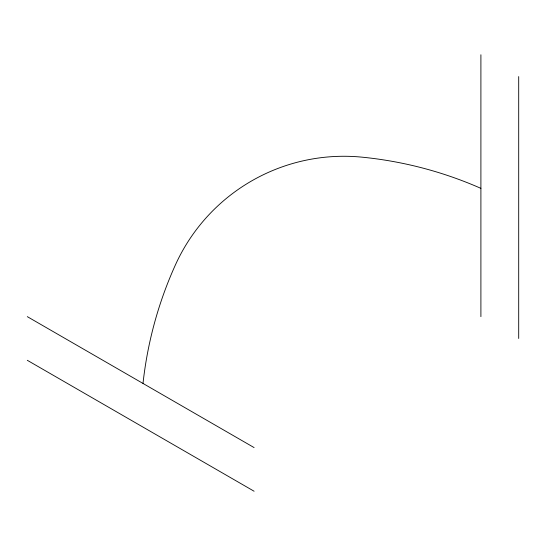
<?xml version="1.0" encoding="UTF-8"?>
<svg xmlns="http://www.w3.org/2000/svg" width="546" height="546" viewBox="0 0 546 546"><rect width="100%" height="100%" fill="white"/><g stroke="black" fill="none" stroke-linecap="round" stroke-linejoin="round"><path stroke-width="0.82" d="M27.3 316.646L254.102 447.59M27.3 360.292L254.102 491.236M518.7 76.583L518.7 338.472M480.903 54.764L480.903 316.646M143.004 383.449A390.042 390.042 0 0 1 175.375 264.994A184.964 184.964 0 0 1 362.128 157.173A390.042 390.042 0 0 1 480.903 188.363"/></g></svg>
